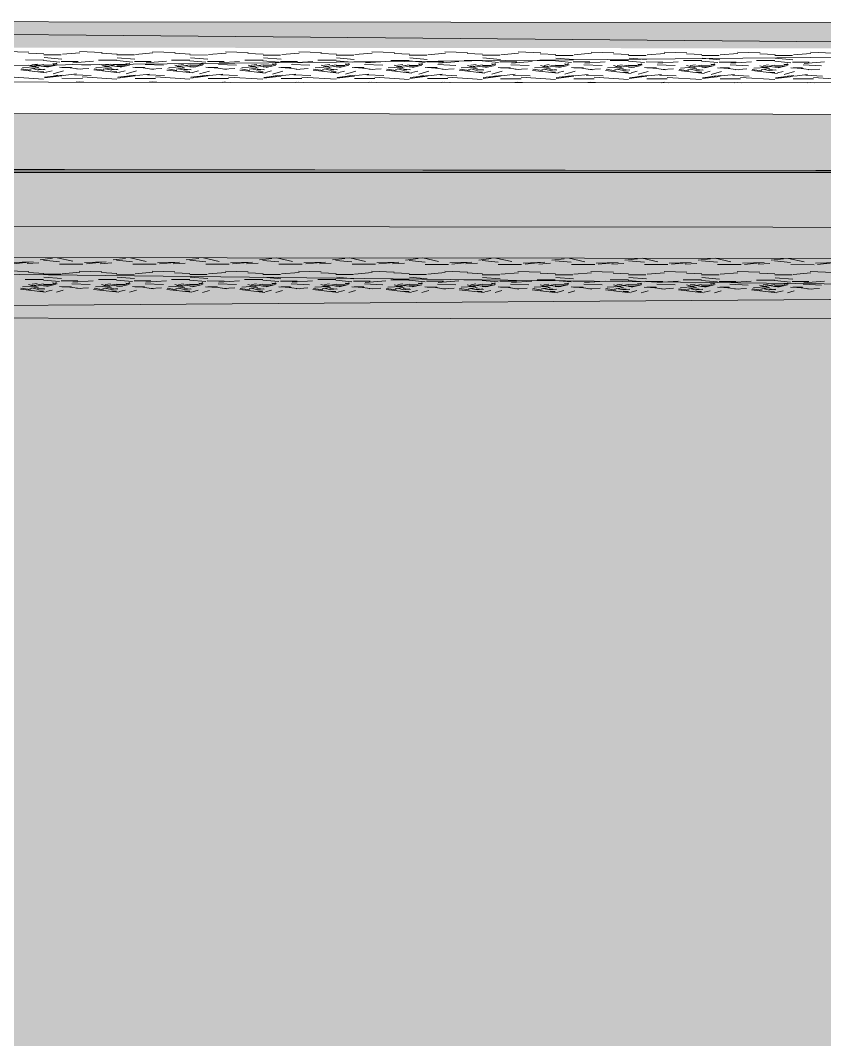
# Model space of a CAD drawing. Header units: inches. Extents: x -957 to 3394, y -3 to 3008.
# Drawn here: x 600.12 to 611.11, y 2172.54 to 2186.47 of the extents above; entities that cross this region are included whole.
import ezdxf

# ---------------------------------------------------------------- set-up
doc = ezdxf.new("R2010")
doc.units = ezdxf.units.IN
doc.header["$MEASUREMENT"] = 0
for name, color, linetype in [('hatches', 7, 'Continuous'), ('PDF_0', 7, 'Continuous'), ('PDF_GROUND', 7, 'Continuous')]:
    doc.layers.add(name, color=color, linetype=linetype)

msp = doc.modelspace()

# ---------------------------------------------------------------- hatches: boundary and pattern name
at = {"layer": 'hatches', "true_color": 0x000000}
h = msp.add_hatch(color=18, dxfattribs=at)
h.dxf.hatch_style = 1
h.paths.add_polyline_path([(423.822, 2184.391), (423.822, 1866.726), (660.591, 1866.726), (660.591, 2184.391)])
h.paths.add_polyline_path([(648.591, 2172.391), (648.591, 1878.726), (435.822, 1878.726), (435.822, 2172.391)], flags=16)
at = {"layer": 'PDF_0', "transparency": 33554559}
for points in [[(622.492, 2186.076), (578.52, 2186.114), (578.521, 2186.447), (578.521, 2186.452), (578.524, 2186.456), (578.527, 2186.46), (578.532, 2186.462), (578.536, 2186.463), (578.729, 2186.463), (578.733, 2186.463), (578.736, 2186.465), (578.739, 2186.468), (622.492, 2186.43)], [(578.517, 2182.44), (578.518, 2182.773), (622.489, 2182.735), (622.488, 2182.381), (578.735, 2182.419), (578.733, 2182.421), (578.729, 2182.423), (578.726, 2182.424), (578.533, 2182.424), (578.528, 2182.425), (578.524, 2182.427), (578.52, 2182.43), (578.518, 2182.435)]]:
    msp.add_hatch(color=256, dxfattribs=at).paths.add_polyline_path(points)

# ---------------------------------------------------------------- linework, layer by layer
at = {"layer": 'PDF_0', "lineweight": 0}
for points in [[(622.491, 2185.604), (578.52, 2185.642), (622.492, 2186.076), (578.521, 2186.468), (622.492, 2186.43)], [(599.931, 2186.042), (600.241, 2186.032)], [(600.93, 2186.041), (601.24, 2186.031)], [(601.929, 2186.04), (602.239, 2186.03)], [(602.928, 2186.039), (603.238, 2186.029)], [(603.927, 2186.039), (604.237, 2186.028)], [(604.926, 2186.038), (605.236, 2186.027)], [(600.193, 2185.927), (600.442, 2185.926)], [(600.235, 2186.019), (600.445, 2186.009)], [(600.661, 2185.898), (600.441, 2185.918)], [(600.442, 2185.996), (600.682, 2185.996)], [(600.449, 2185.959), (600.689, 2185.939)], [(600.682, 2185.906), (600.912, 2185.906)], [(600.697, 2186.004), (600.936, 2186.024)], [(600.842, 2185.89), (601.121, 2185.909)], [(601.191, 2185.926), (601.441, 2185.926)], [(601.234, 2186.018), (601.444, 2186.008)], [(601.66, 2185.897), (601.44, 2185.918)], [(601.441, 2185.996), (601.681, 2185.995)], [(601.448, 2185.958), (601.688, 2185.938)], [(601.681, 2185.906), (601.911, 2185.905)], [(601.696, 2186.003), (601.935, 2186.023)], [(601.841, 2185.889), (602.12, 2185.909)], [(602.19, 2185.925), (602.44, 2185.925)], [(602.233, 2186.018), (602.443, 2186.008)], [(602.659, 2185.897), (602.439, 2185.917)], [(602.44, 2185.995), (602.68, 2185.994)], [(602.447, 2185.957), (602.687, 2185.937)], [(602.68, 2185.905), (602.91, 2185.904)], [(602.695, 2186.002), (602.934, 2186.022)], [(602.839, 2185.888), (603.119, 2185.908)], [(603.189, 2185.924), (603.439, 2185.924)], [(603.232, 2186.017), (603.442, 2186.007)], [(603.658, 2185.896), (603.438, 2185.916)], [(603.439, 2185.994), (603.679, 2185.994)], [(603.446, 2185.956), (603.686, 2185.936)], [(603.679, 2185.904), (603.909, 2185.904)], [(603.694, 2186.001), (603.933, 2186.021)], [(603.838, 2185.887), (604.118, 2185.907)], [(604.188, 2185.923), (604.438, 2185.923)], [(604.231, 2186.016), (604.441, 2186.006)], [(604.657, 2185.895), (604.437, 2185.915)], [(604.438, 2185.993), (604.678, 2185.993)], [(604.445, 2185.956), (604.685, 2185.935)], [(604.678, 2185.903), (604.908, 2185.903)], [(604.693, 2186), (604.932, 2186.02)], [(604.837, 2185.886), (605.117, 2185.906)], [(605.187, 2185.922), (605.437, 2185.922)], [(605.23, 2186.015), (605.44, 2186.005)], [(605.656, 2185.894), (605.436, 2185.914)], [(605.437, 2185.992), (605.677, 2185.992)], [(605.444, 2185.955), (605.684, 2185.935)], [(605.677, 2185.902), (605.907, 2185.902)], [(605.691, 2185.999), (605.931, 2186.019)], [(605.836, 2185.885), (606.116, 2185.905)], [(605.925, 2186.037), (606.235, 2186.027)], [(606.186, 2185.922), (606.436, 2185.921)], [(606.229, 2186.014), (606.439, 2186.004)], [(606.655, 2185.893), (606.435, 2185.913)], [(606.436, 2185.991), (606.676, 2185.991)], [(606.443, 2185.954), (606.683, 2185.934)], [(606.676, 2185.901), (606.906, 2185.901)], [(606.69, 2185.999), (606.93, 2186.018)], [(606.835, 2185.884), (607.115, 2185.904)], [(606.924, 2186.036), (607.234, 2186.026)], [(607.185, 2185.921), (607.435, 2185.92)], [(607.228, 2186.013), (607.438, 2186.003)], [(607.654, 2185.892), (607.434, 2185.913)], [(607.435, 2185.99), (607.675, 2185.99)], [(607.442, 2185.953), (607.682, 2185.933)], [(607.675, 2185.9), (607.905, 2185.9)], [(607.689, 2185.998), (607.929, 2186.018)], [(607.834, 2185.884), (608.114, 2185.903)], [(607.923, 2186.035), (608.233, 2186.025)], [(608.184, 2185.92), (608.434, 2185.92)], [(608.227, 2186.012), (608.437, 2186.002)], [(608.653, 2185.891), (608.433, 2185.912)], [(608.434, 2185.99), (608.674, 2185.989)], [(608.441, 2185.952), (608.68, 2185.932)], [(608.674, 2185.9), (608.904, 2185.899)], [(608.688, 2185.997), (608.928, 2186.017)], [(608.833, 2185.883), (609.113, 2185.903)], [(608.922, 2186.034), (609.232, 2186.024)], [(609.183, 2185.919), (609.433, 2185.919)], [(609.226, 2186.012), (609.436, 2186.002)], [(609.652, 2185.891), (609.432, 2185.911)], [(609.433, 2185.989), (609.673, 2185.988)], [(609.44, 2185.951), (609.679, 2185.931)], [(609.673, 2185.899), (609.903, 2185.898)], [(609.687, 2185.996), (609.927, 2186.016)], [(609.832, 2185.882), (610.112, 2185.902)], [(609.921, 2186.033), (610.231, 2186.023)], [(610.182, 2185.918), (610.432, 2185.918)], [(610.225, 2186.011), (610.435, 2186.001)], [(610.651, 2185.89), (610.431, 2185.91)], [(610.432, 2185.988), (610.672, 2185.988)], [(610.439, 2185.95), (610.678, 2185.93)], [(610.686, 2185.995), (610.926, 2186.015)], [(610.831, 2185.881), (611.111, 2185.901)], [(610.92, 2186.033), (611.23, 2186.022)], [(600.128, 2185.791), (600.477, 2185.75)], [(600.134, 2185.807), (600.264, 2185.787)], [(600.154, 2185.824), (600.334, 2185.834)], [(600.237, 2185.858), (600.356, 2185.828)], [(600.254, 2185.802), (600.374, 2185.822)], [(600.264, 2185.834), (600.444, 2185.864)], [(600.283, 2185.809), (600.373, 2185.789)], [(600.286, 2185.859), (600.356, 2185.869)], [(600.361, 2185.804), (600.461, 2185.794)], [(600.368, 2185.849), (600.448, 2185.839)], [(600.372, 2185.791), (600.452, 2185.801)], [(600.372, 2185.767), (600.442, 2185.767)], [(600.442, 2185.857), (600.562, 2185.857)], [(600.442, 2185.837), (600.522, 2185.836)], [(600.558, 2185.78), (600.478, 2185.76)], [(600.616, 2185.858), (600.486, 2185.829)], [(600.567, 2185.878), (600.627, 2185.868)], [(600.621, 2185.883), (600.571, 2185.863)], [(600.571, 2185.738), (600.711, 2185.778)], [(600.66, 2185.829), (600.83, 2185.819)], [(600.692, 2185.826), (600.822, 2185.826)], [(600.802, 2185.82), (600.942, 2185.8)], [(600.831, 2185.867), (601.08, 2185.857)], [(600.897, 2185.802), (601.057, 2185.811)], [(601.127, 2185.79), (601.476, 2185.75)], [(601.133, 2185.806), (601.263, 2185.786)], [(601.153, 2185.824), (601.333, 2185.833)], [(601.236, 2185.857), (601.355, 2185.827)], [(601.253, 2185.801), (601.373, 2185.821)], [(601.263, 2185.833), (601.443, 2185.863)], [(601.282, 2185.808), (601.372, 2185.788)], [(601.285, 2185.858), (601.355, 2185.868)], [(601.36, 2185.804), (601.46, 2185.793)], [(601.367, 2185.848), (601.447, 2185.838)], [(601.371, 2185.79), (601.451, 2185.8)], [(601.371, 2185.766), (601.441, 2185.766)], [(601.441, 2185.856), (601.561, 2185.856)], [(601.441, 2185.836), (601.521, 2185.836)], [(601.557, 2185.779), (601.477, 2185.759)], [(601.615, 2185.858), (601.485, 2185.828)], [(601.566, 2185.877), (601.626, 2185.867)], [(601.62, 2185.882), (601.57, 2185.862)], [(601.57, 2185.737), (601.71, 2185.777)], [(601.659, 2185.828), (601.829, 2185.818)], [(601.691, 2185.825), (601.821, 2185.825)], [(601.801, 2185.819), (601.941, 2185.799)], [(601.83, 2185.866), (602.079, 2185.856)], [(601.896, 2185.801), (602.056, 2185.81)], [(602.125, 2185.789), (602.475, 2185.749)], [(602.132, 2185.805), (602.262, 2185.785)], [(602.152, 2185.823), (602.332, 2185.833)], [(602.235, 2185.856), (602.354, 2185.826)], [(602.252, 2185.8), (602.372, 2185.82)], [(602.262, 2185.832), (602.442, 2185.862)], [(602.281, 2185.807), (602.371, 2185.787)], [(602.284, 2185.857), (602.354, 2185.867)], [(602.359, 2185.803), (602.459, 2185.793)], [(602.366, 2185.847), (602.446, 2185.837)], [(602.37, 2185.789), (602.45, 2185.799)], [(602.37, 2185.765), (602.44, 2185.765)], [(602.44, 2185.855), (602.56, 2185.855)], [(602.44, 2185.835), (602.52, 2185.835)], [(602.556, 2185.778), (602.476, 2185.758)], [(602.614, 2185.857), (602.484, 2185.827)], [(602.565, 2185.876), (602.625, 2185.866)], [(602.619, 2185.881), (602.569, 2185.861)], [(602.569, 2185.736), (602.709, 2185.776)], [(602.658, 2185.827), (602.828, 2185.817)], [(602.69, 2185.825), (602.82, 2185.824)], [(602.8, 2185.818), (602.94, 2185.798)], [(602.829, 2185.866), (603.078, 2185.855)], [(602.895, 2185.8), (603.055, 2185.81)], [(603.124, 2185.788), (603.474, 2185.748)], [(603.131, 2185.804), (603.261, 2185.784)], [(603.151, 2185.822), (603.331, 2185.832)], [(603.234, 2185.855), (603.353, 2185.825)], [(603.251, 2185.8), (603.371, 2185.82)], [(603.261, 2185.831), (603.44, 2185.861)], [(603.28, 2185.806), (603.37, 2185.786)], [(603.283, 2185.856), (603.353, 2185.866)], [(603.358, 2185.802), (603.458, 2185.792)], [(603.365, 2185.846), (603.445, 2185.836)], [(603.369, 2185.788), (603.449, 2185.798)], [(603.369, 2185.764), (603.439, 2185.764)], [(603.439, 2185.854), (603.559, 2185.854)], [(603.439, 2185.834), (603.519, 2185.834)], [(603.555, 2185.777), (603.475, 2185.757)], [(603.613, 2185.856), (603.483, 2185.826)], [(603.564, 2185.875), (603.624, 2185.865)], [(603.618, 2185.881), (603.568, 2185.861)], [(603.568, 2185.735), (603.708, 2185.775)], [(603.657, 2185.826), (603.827, 2185.816)], [(603.689, 2185.824), (603.819, 2185.824)], [(603.799, 2185.817), (603.939, 2185.797)], [(603.828, 2185.865), (604.077, 2185.854)], [(603.894, 2185.799), (604.054, 2185.809)], [(604.123, 2185.787), (604.473, 2185.747)], [(604.13, 2185.803), (604.26, 2185.783)], [(604.15, 2185.821), (604.33, 2185.831)], [(604.233, 2185.854), (604.352, 2185.824)], [(604.25, 2185.799), (604.37, 2185.819)], [(604.26, 2185.83), (604.439, 2185.86)], [(604.279, 2185.806), (604.369, 2185.785)], [(604.282, 2185.855), (604.352, 2185.865)], [(604.357, 2185.801), (604.457, 2185.791)], [(604.364, 2185.846), (604.444, 2185.835)], [(604.368, 2185.787), (604.448, 2185.797)], [(604.368, 2185.763), (604.438, 2185.763)], [(604.438, 2185.853), (604.558, 2185.853)], [(604.438, 2185.833), (604.518, 2185.833)], [(604.554, 2185.776), (604.474, 2185.756)], [(604.612, 2185.855), (604.482, 2185.825)], [(604.563, 2185.875), (604.623, 2185.865)], [(604.617, 2185.88), (604.567, 2185.86)], [(604.567, 2185.734), (604.707, 2185.774)], [(604.656, 2185.825), (604.826, 2185.815)], [(604.688, 2185.823), (604.818, 2185.823)], [(604.798, 2185.816), (604.938, 2185.796)], [(604.827, 2185.864), (605.076, 2185.854)], [(604.893, 2185.798), (605.053, 2185.808)], [(605.122, 2185.787), (605.472, 2185.746)], [(605.129, 2185.803), (605.259, 2185.782)], [(605.149, 2185.82), (605.329, 2185.83)], [(605.232, 2185.854), (605.351, 2185.824)], [(605.249, 2185.798), (605.369, 2185.818)], [(605.259, 2185.83), (605.438, 2185.859)], [(605.278, 2185.805), (605.368, 2185.785)], [(605.281, 2185.854), (605.351, 2185.864)], [(605.356, 2185.8), (605.456, 2185.79)], [(605.363, 2185.845), (605.443, 2185.835)], [(605.367, 2185.786), (605.447, 2185.796)], [(605.367, 2185.762), (605.437, 2185.762)], [(605.437, 2185.852), (605.557, 2185.852)], [(605.437, 2185.832), (605.517, 2185.832)], [(605.553, 2185.775), (605.473, 2185.756)], [(605.611, 2185.854), (605.481, 2185.824)], [(605.562, 2185.874), (605.622, 2185.864)], [(605.616, 2185.879), (605.566, 2185.859)], [(605.566, 2185.734), (605.706, 2185.773)], [(605.655, 2185.825), (605.825, 2185.815)], [(605.687, 2185.822), (605.817, 2185.822)], [(605.797, 2185.816), (605.937, 2185.795)], [(605.826, 2185.863), (606.075, 2185.853)], [(605.892, 2185.797), (606.052, 2185.807)], [(606.121, 2185.786), (606.471, 2185.745)], [(606.128, 2185.802), (606.258, 2185.782)], [(606.148, 2185.819), (606.328, 2185.829)], [(606.231, 2185.853), (606.35, 2185.823)], [(606.248, 2185.797), (606.368, 2185.817)], [(606.258, 2185.829), (606.438, 2185.859)], [(606.277, 2185.804), (606.367, 2185.784)], [(606.28, 2185.854), (606.35, 2185.864)], [(606.355, 2185.799), (606.455, 2185.789)], [(606.362, 2185.844), (606.442, 2185.834)], [(606.366, 2185.786), (606.446, 2185.795)], [(606.366, 2185.762), (606.436, 2185.762)], [(606.436, 2185.852), (606.556, 2185.851)], [(606.436, 2185.831), (606.516, 2185.831)], [(606.552, 2185.774), (606.472, 2185.755)], [(606.61, 2185.853), (606.48, 2185.824)], [(606.561, 2185.873), (606.621, 2185.863)], [(606.615, 2185.878), (606.565, 2185.858)], [(606.565, 2185.733), (606.705, 2185.772)], [(606.654, 2185.824), (606.824, 2185.814)], [(606.686, 2185.821), (606.816, 2185.821)], [(606.796, 2185.815), (606.936, 2185.795)], [(606.825, 2185.862), (607.074, 2185.852)], [(606.891, 2185.796), (607.051, 2185.806)], [(607.121, 2185.785), (607.47, 2185.745)], [(607.127, 2185.801), (607.257, 2185.781)], [(607.147, 2185.819), (607.327, 2185.828)], [(607.23, 2185.852), (607.349, 2185.822)], [(607.247, 2185.796), (607.367, 2185.816)], [(607.257, 2185.828), (607.437, 2185.858)], [(607.276, 2185.803), (607.366, 2185.783)], [(607.279, 2185.853), (607.349, 2185.863)], [(607.354, 2185.798), (607.454, 2185.788)], [(607.361, 2185.843), (607.441, 2185.833)], [(607.365, 2185.785), (607.445, 2185.795)], [(607.365, 2185.761), (607.435, 2185.761)], [(607.435, 2185.851), (607.555, 2185.851)], [(607.435, 2185.831), (607.515, 2185.831)], [(607.551, 2185.774), (607.471, 2185.754)], [(607.609, 2185.853), (607.479, 2185.823)], [(607.56, 2185.872), (607.62, 2185.862)], [(607.614, 2185.877), (607.564, 2185.857)], [(607.564, 2185.732), (607.704, 2185.772)], [(607.653, 2185.823), (607.823, 2185.813)], [(607.685, 2185.82), (607.815, 2185.82)], [(607.795, 2185.814), (607.935, 2185.794)], [(607.824, 2185.861), (608.073, 2185.851)], [(607.89, 2185.796), (608.05, 2185.805)], [(608.12, 2185.784), (608.469, 2185.744)], [(608.126, 2185.8), (608.256, 2185.78)], [(608.146, 2185.818), (608.326, 2185.827)], [(608.228, 2185.851), (608.348, 2185.821)], [(608.246, 2185.795), (608.366, 2185.815)], [(608.256, 2185.827), (608.436, 2185.857)], [(608.275, 2185.802), (608.365, 2185.782)], [(608.278, 2185.852), (608.348, 2185.862)], [(608.353, 2185.798), (608.453, 2185.787)], [(608.36, 2185.842), (608.44, 2185.832)], [(608.364, 2185.784), (608.444, 2185.794)], [(608.364, 2185.76), (608.434, 2185.76)], [(608.434, 2185.85), (608.554, 2185.85)], [(608.434, 2185.83), (608.514, 2185.83)], [(608.55, 2185.773), (608.47, 2185.753)], [(608.608, 2185.852), (608.478, 2185.822)], [(608.559, 2185.871), (608.619, 2185.861)], [(608.613, 2185.876), (608.563, 2185.856)], [(608.563, 2185.731), (608.703, 2185.771)], [(608.652, 2185.822), (608.822, 2185.812)], [(608.684, 2185.819), (608.814, 2185.819)], [(608.794, 2185.813), (608.934, 2185.793)], [(608.823, 2185.86), (609.072, 2185.85)], [(608.889, 2185.795), (609.049, 2185.805)], [(609.119, 2185.783), (609.468, 2185.743)], [(609.125, 2185.799), (609.255, 2185.779)], [(609.145, 2185.817), (609.325, 2185.827)], [(609.227, 2185.85), (609.347, 2185.82)], [(609.245, 2185.795), (609.365, 2185.814)], [(609.255, 2185.826), (609.435, 2185.856)], [(609.274, 2185.801), (609.364, 2185.781)], [(609.277, 2185.851), (609.347, 2185.861)], [(609.352, 2185.797), (609.452, 2185.787)], [(609.359, 2185.841), (609.439, 2185.831)], [(609.363, 2185.783), (609.443, 2185.793)], [(609.433, 2185.849), (609.553, 2185.849)], [(609.433, 2185.829), (609.513, 2185.829)], [(609.549, 2185.772), (609.469, 2185.752)], [(609.607, 2185.851), (609.477, 2185.821)], [(609.558, 2185.87), (609.618, 2185.86)], [(609.612, 2185.875), (609.562, 2185.855)], [(609.562, 2185.73), (609.702, 2185.77)], [(609.651, 2185.821), (609.821, 2185.811)], [(609.683, 2185.819), (609.813, 2185.819)], [(609.793, 2185.812), (609.933, 2185.792)], [(609.822, 2185.86), (610.071, 2185.849)], [(609.888, 2185.794), (610.048, 2185.804)], [(610.117, 2185.782), (610.467, 2185.742)], [(610.124, 2185.798), (610.254, 2185.778)], [(610.144, 2185.816), (610.324, 2185.826)], [(610.226, 2185.849), (610.346, 2185.819)], [(610.244, 2185.794), (610.364, 2185.814)], [(610.254, 2185.825), (610.434, 2185.855)], [(610.273, 2185.8), (610.363, 2185.78)], [(610.276, 2185.85), (610.346, 2185.86)], [(610.351, 2185.796), (610.451, 2185.786)], [(610.358, 2185.84), (610.438, 2185.83)], [(610.362, 2185.782), (610.442, 2185.792)], [(610.432, 2185.848), (610.552, 2185.848)], [(610.432, 2185.828), (610.512, 2185.828)], [(610.548, 2185.771), (610.468, 2185.751)], [(610.606, 2185.85), (610.476, 2185.82)], [(610.557, 2185.869), (610.617, 2185.859)], [(610.611, 2185.875), (610.561, 2185.855)], [(610.561, 2185.729), (610.701, 2185.769)], [(610.65, 2185.82), (610.82, 2185.81)], [(610.672, 2185.898), (610.902, 2185.898)], [(610.682, 2185.818), (610.812, 2185.818)], [(610.792, 2185.811), (610.932, 2185.791)], [(610.821, 2185.859), (611.07, 2185.848)], [(610.887, 2185.793), (611.047, 2185.803)], [(599.972, 2185.697), (600.441, 2185.667)], [(600.452, 2185.681), (600.692, 2185.711)], [(600.454, 2185.692), (600.703, 2185.721)], [(600.527, 2185.698), (600.637, 2185.718)], [(600.692, 2185.677), (600.972, 2185.676)], [(600.71, 2185.716), (600.89, 2185.736)], [(600.863, 2185.726), (601.093, 2185.716)], [(600.885, 2185.623), (600.926, 2185.628)], [(600.894, 2185.627), (600.991, 2185.623)], [(600.97, 2185.696), (601.44, 2185.666)], [(601.451, 2185.68), (601.691, 2185.71)], [(601.453, 2185.691), (601.702, 2185.72)], [(601.526, 2185.697), (601.636, 2185.717)], [(601.691, 2185.676), (601.971, 2185.675)], [(601.709, 2185.715), (601.889, 2185.735)], [(601.862, 2185.725), (602.092, 2185.715)], [(601.884, 2185.622), (601.925, 2185.628)], [(601.893, 2185.626), (601.99, 2185.622)], [(601.969, 2185.695), (602.439, 2185.665)], [(602.45, 2185.679), (602.69, 2185.709)], [(602.452, 2185.69), (602.701, 2185.72)], [(602.525, 2185.696), (602.635, 2185.716)], [(602.69, 2185.675), (602.969, 2185.675)], [(602.708, 2185.715), (602.888, 2185.734)], [(602.861, 2185.725), (603.091, 2185.714)], [(602.883, 2185.621), (602.924, 2185.627)], [(602.892, 2185.625), (602.989, 2185.621)], [(602.968, 2185.694), (603.438, 2185.664)], [(603.449, 2185.678), (603.689, 2185.708)], [(603.451, 2185.689), (603.7, 2185.719)], [(603.524, 2185.695), (603.634, 2185.715)], [(603.689, 2185.674), (603.968, 2185.674)], [(603.707, 2185.714), (603.887, 2185.734)], [(603.86, 2185.724), (604.09, 2185.714)], [(603.882, 2185.62), (603.923, 2185.626)], [(603.891, 2185.624), (603.988, 2185.62)], [(603.967, 2185.694), (604.437, 2185.663)], [(604.448, 2185.677), (604.688, 2185.707)], [(604.45, 2185.688), (604.699, 2185.718)], [(604.523, 2185.694), (604.633, 2185.714)], [(604.688, 2185.673), (604.967, 2185.673)], [(604.706, 2185.713), (604.886, 2185.733)], [(604.859, 2185.723), (605.089, 2185.713)], [(604.881, 2185.619), (604.922, 2185.625)], [(604.89, 2185.623), (604.987, 2185.619)], [(604.966, 2185.693), (605.436, 2185.662)], [(605.447, 2185.676), (605.687, 2185.706)], [(605.449, 2185.687), (605.698, 2185.717)], [(605.522, 2185.694), (605.632, 2185.713)], [(605.687, 2185.672), (605.966, 2185.672)], [(605.705, 2185.712), (605.885, 2185.732)], [(605.858, 2185.722), (606.088, 2185.712)], [(605.88, 2185.618), (605.921, 2185.624)], [(605.889, 2185.622), (605.986, 2185.618)], [(605.965, 2185.692), (606.435, 2185.661)], [(606.446, 2185.676), (606.686, 2185.705)], [(606.448, 2185.687), (606.697, 2185.716)], [(606.521, 2185.693), (606.631, 2185.712)], [(606.686, 2185.671), (606.965, 2185.671)], [(606.704, 2185.711), (606.884, 2185.731)], [(606.857, 2185.721), (607.087, 2185.711)], [(606.879, 2185.618), (606.92, 2185.623)], [(606.888, 2185.621), (606.985, 2185.618)], [(606.964, 2185.691), (607.434, 2185.661)], [(607.445, 2185.675), (607.685, 2185.705)], [(607.446, 2185.686), (607.696, 2185.715)], [(607.52, 2185.692), (607.63, 2185.712)], [(607.685, 2185.671), (607.964, 2185.67)], [(607.703, 2185.71), (607.883, 2185.73)], [(607.856, 2185.72), (608.086, 2185.71)], [(607.878, 2185.617), (607.919, 2185.622)], [(607.887, 2185.621), (607.984, 2185.617)], [(607.963, 2185.69), (608.433, 2185.66)], [(608.444, 2185.674), (608.684, 2185.704)], [(608.445, 2185.685), (608.695, 2185.714)], [(608.519, 2185.691), (608.629, 2185.711)], [(608.684, 2185.67), (608.963, 2185.669)], [(608.702, 2185.709), (608.882, 2185.729)], [(608.855, 2185.719), (609.085, 2185.709)], [(608.877, 2185.616), (608.918, 2185.622)], [(608.962, 2185.689), (609.432, 2185.659)], [(609.363, 2185.759), (609.433, 2185.759)], [(609.443, 2185.673), (609.683, 2185.703)], [(609.444, 2185.684), (609.694, 2185.714)], [(609.518, 2185.69), (609.628, 2185.71)], [(609.683, 2185.669), (609.962, 2185.669)], [(609.701, 2185.709), (609.881, 2185.728)], [(609.854, 2185.719), (610.083, 2185.708)], [(609.876, 2185.615), (609.917, 2185.621)], [(609.961, 2185.688), (610.431, 2185.658)], [(610.362, 2185.758), (610.432, 2185.758)], [(610.442, 2185.672), (610.682, 2185.702)], [(610.443, 2185.683), (610.693, 2185.713)], [(610.517, 2185.689), (610.627, 2185.709)], [(610.682, 2185.668), (610.961, 2185.668)], [(610.7, 2185.708), (610.88, 2185.728)], [(610.853, 2185.718), (611.082, 2185.708)], [(610.96, 2185.688), (611.43, 2185.657)], [(608.886, 2185.62), (608.983, 2185.616)], [(609.885, 2185.619), (609.982, 2185.615)], [(610.875, 2185.614), (610.916, 2185.62)], [(610.884, 2185.618), (610.981, 2185.614)], [(397.222, 2184.599), (661.252, 2184.373)], [(617.834, 2184.41), (583.616, 2184.452)], [(622.489, 2183.207), (578.518, 2183.245), (622.489, 2182.735), (578.517, 2182.419), (622.488, 2182.381)], [(599.999, 2183.159), (600.298, 2183.169)], [(600.027, 2183.144), (600.237, 2183.164)], [(600.215, 2183.145), (600.375, 2183.155)], [(600.392, 2183.198), (600.562, 2183.218)], [(600.439, 2183.191), (600.658, 2183.171)], [(600.627, 2183.226), (600.842, 2183.177)], [(600.66, 2183.139), (600.979, 2183.139)], [(600.998, 2183.158), (601.297, 2183.168)], [(601.026, 2183.143), (601.236, 2183.163)], [(601.214, 2183.144), (601.374, 2183.154)], [(601.391, 2183.198), (601.561, 2183.217)], [(601.438, 2183.19), (601.657, 2183.17)], [(601.626, 2183.225), (601.841, 2183.176)], [(601.659, 2183.138), (601.978, 2183.138)], [(601.997, 2183.157), (602.296, 2183.167)], [(602.025, 2183.142), (602.235, 2183.162)], [(602.213, 2183.143), (602.373, 2183.153)], [(602.39, 2183.197), (602.56, 2183.216)], [(602.437, 2183.19), (602.656, 2183.169)], [(602.625, 2183.224), (602.84, 2183.175)], [(602.658, 2183.138), (602.977, 2183.137)], [(602.996, 2183.156), (603.295, 2183.166)], [(603.024, 2183.141), (603.234, 2183.161)], [(603.212, 2183.142), (603.372, 2183.152)], [(603.389, 2183.196), (603.559, 2183.216)], [(603.436, 2183.189), (603.655, 2183.168)], [(603.624, 2183.223), (603.84, 2183.174)], [(603.657, 2183.137), (603.976, 2183.136)], [(603.995, 2183.156), (604.294, 2183.165)], [(604.023, 2183.141), (604.233, 2183.161)], [(604.211, 2183.141), (604.371, 2183.151)], [(604.388, 2183.195), (604.558, 2183.215)], [(604.435, 2183.188), (604.654, 2183.168)], [(604.623, 2183.223), (604.839, 2183.174)], [(604.656, 2183.136), (604.975, 2183.136)], [(604.994, 2183.155), (605.293, 2183.164)], [(605.022, 2183.14), (605.231, 2183.16)], [(605.21, 2183.141), (605.37, 2183.15)], [(605.387, 2183.194), (605.557, 2183.214)], [(605.434, 2183.187), (605.653, 2183.167)], [(605.622, 2183.222), (605.838, 2183.173)], [(605.655, 2183.135), (605.974, 2183.135)], [(605.993, 2183.154), (606.292, 2183.164)], [(606.021, 2183.139), (606.23, 2183.159)], [(606.209, 2183.14), (606.369, 2183.15)], [(606.386, 2183.193), (606.556, 2183.213)], [(606.433, 2183.186), (606.652, 2183.166)], [(606.621, 2183.221), (606.837, 2183.172)], [(606.654, 2183.134), (606.973, 2183.134)], [(606.992, 2183.153), (607.291, 2183.163)], [(607.02, 2183.138), (607.229, 2183.158)], [(607.208, 2183.139), (607.368, 2183.149)], [(607.385, 2183.192), (607.555, 2183.212)], [(607.432, 2183.185), (607.651, 2183.165)], [(607.62, 2183.22), (607.835, 2183.171)], [(607.653, 2183.133), (607.972, 2183.133)], [(607.991, 2183.152), (608.29, 2183.162)], [(608.019, 2183.137), (608.228, 2183.157)], [(608.207, 2183.138), (608.367, 2183.148)], [(608.384, 2183.192), (608.554, 2183.211)], [(608.431, 2183.184), (608.65, 2183.164)], [(608.619, 2183.219), (608.834, 2183.17)], [(608.652, 2183.132), (608.971, 2183.132)], [(608.99, 2183.151), (609.289, 2183.161)], [(609.018, 2183.136), (609.227, 2183.156)], [(609.206, 2183.137), (609.366, 2183.147)], [(609.383, 2183.191), (609.553, 2183.21)], [(609.43, 2183.184), (609.649, 2183.163)], [(609.618, 2183.218), (609.833, 2183.169)], [(609.651, 2183.132), (609.97, 2183.131)], [(609.989, 2183.15), (610.288, 2183.16)], [(610.017, 2183.135), (610.226, 2183.155)], [(610.205, 2183.136), (610.365, 2183.146)], [(610.382, 2183.19), (610.552, 2183.21)], [(610.429, 2183.183), (610.648, 2183.162)], [(610.617, 2183.217), (610.832, 2183.168)], [(610.65, 2183.131), (610.969, 2183.13)], [(610.987, 2183.15), (611.287, 2183.159)], [(611.016, 2183.135), (611.225, 2183.155)], [(599.928, 2183.045), (600.238, 2183.035)], [(600.233, 2183.022), (600.443, 2183.012)], [(600.44, 2182.999), (600.679, 2182.999)], [(600.694, 2183.007), (600.934, 2183.027)], [(600.927, 2183.044), (601.237, 2183.034)], [(601.232, 2183.022), (601.442, 2183.011)], [(601.439, 2182.999), (601.678, 2182.998)], [(601.693, 2183.006), (601.933, 2183.026)], [(601.926, 2183.043), (602.236, 2183.033)], [(602.231, 2183.021), (602.441, 2183.011)], [(602.438, 2182.998), (602.677, 2182.998)], [(602.692, 2183.005), (602.932, 2183.025)], [(602.925, 2183.042), (603.235, 2183.032)], [(603.23, 2183.02), (603.44, 2183.01)], [(603.437, 2182.997), (603.676, 2182.997)], [(603.691, 2183.004), (603.931, 2183.024)], [(603.924, 2183.042), (604.234, 2183.031)], [(604.229, 2183.019), (604.439, 2183.009)], [(604.436, 2182.996), (604.675, 2182.996)], [(604.69, 2183.003), (604.93, 2183.023)], [(604.923, 2183.041), (605.233, 2183.03)], [(605.228, 2183.018), (605.438, 2183.008)], [(605.435, 2182.995), (605.674, 2182.995)], [(605.689, 2183.002), (605.929, 2183.022)], [(605.922, 2183.04), (606.232, 2183.03)], [(606.227, 2183.017), (606.437, 2183.007)], [(606.434, 2182.994), (606.673, 2182.994)], [(606.688, 2183.002), (606.928, 2183.021)], [(606.921, 2183.039), (607.231, 2183.029)], [(607.226, 2183.016), (607.436, 2183.006)], [(607.433, 2182.993), (607.672, 2182.993)], [(607.687, 2183.001), (607.927, 2183.021)], [(607.92, 2183.038), (608.23, 2183.028)], [(608.225, 2183.016), (608.435, 2183.005)], [(608.432, 2182.993), (608.671, 2182.992)], [(608.686, 2183), (608.926, 2183.02)], [(608.919, 2183.037), (609.229, 2183.027)], [(609.224, 2183.015), (609.434, 2183.005)], [(609.431, 2182.992), (609.67, 2182.992)], [(609.685, 2182.999), (609.925, 2183.019)], [(609.918, 2183.036), (610.228, 2183.026)], [(610.223, 2183.014), (610.433, 2183.004)], [(610.43, 2182.991), (610.669, 2182.991)], [(610.684, 2182.998), (610.924, 2183.018)], [(610.917, 2183.036), (611.227, 2183.025)], [(600.151, 2182.828), (600.331, 2182.837)], [(600.19, 2182.93), (600.44, 2182.929)], [(600.234, 2182.861), (600.354, 2182.831)], [(600.261, 2182.837), (600.441, 2182.867)], [(600.284, 2182.862), (600.354, 2182.872)], [(600.366, 2182.852), (600.445, 2182.842)], [(600.658, 2182.901), (600.438, 2182.921)], [(600.44, 2182.86), (600.56, 2182.86)], [(600.44, 2182.84), (600.52, 2182.84)], [(600.446, 2182.962), (600.686, 2182.942)], [(600.613, 2182.862), (600.484, 2182.832)], [(600.564, 2182.881), (600.624, 2182.871)], [(600.619, 2182.886), (600.569, 2182.866)], [(600.679, 2182.909), (600.909, 2182.909)], [(600.828, 2182.87), (601.078, 2182.86)], [(600.839, 2182.893), (601.119, 2182.912)], [(601.15, 2182.827), (601.33, 2182.837)], [(601.189, 2182.929), (601.439, 2182.929)], [(601.233, 2182.86), (601.353, 2182.83)], [(601.26, 2182.836), (601.44, 2182.866)], [(601.283, 2182.861), (601.353, 2182.871)], [(601.365, 2182.851), (601.444, 2182.841)], [(601.657, 2182.9), (601.437, 2182.921)], [(601.439, 2182.859), (601.559, 2182.859)], [(601.439, 2182.839), (601.519, 2182.839)], [(601.445, 2182.961), (601.685, 2182.941)], [(601.612, 2182.861), (601.483, 2182.831)], [(601.563, 2182.88), (601.623, 2182.87)], [(601.618, 2182.885), (601.568, 2182.865)], [(601.678, 2182.909), (601.908, 2182.908)], [(601.827, 2182.869), (602.077, 2182.859)], [(601.838, 2182.892), (602.118, 2182.912)], [(602.149, 2182.826), (602.329, 2182.836)], [(602.188, 2182.928), (602.438, 2182.928)], [(602.232, 2182.859), (602.352, 2182.829)], [(602.259, 2182.835), (602.439, 2182.865)], [(602.282, 2182.86), (602.351, 2182.87)], [(602.363, 2182.85), (602.443, 2182.84)], [(602.656, 2182.9), (602.436, 2182.92)], [(602.438, 2182.858), (602.558, 2182.858)], [(602.438, 2182.838), (602.517, 2182.838)], [(602.444, 2182.96), (602.684, 2182.94)], [(602.611, 2182.86), (602.481, 2182.83)], [(602.562, 2182.879), (602.622, 2182.869)], [(602.616, 2182.885), (602.567, 2182.864)], [(602.677, 2182.908), (602.907, 2182.907)], [(602.826, 2182.869), (603.076, 2182.858)], [(602.837, 2182.891), (603.117, 2182.911)], [(603.187, 2182.927), (603.437, 2182.927)], [(603.231, 2182.858), (603.351, 2182.828)], [(603.258, 2182.834), (603.438, 2182.864)], [(603.281, 2182.859), (603.35, 2182.869)], [(603.362, 2182.849), (603.442, 2182.839)], [(603.655, 2182.899), (603.435, 2182.919)], [(603.437, 2182.857), (603.557, 2182.857)], [(603.437, 2182.837), (603.516, 2182.837)], [(603.443, 2182.959), (603.683, 2182.939)], [(603.61, 2182.859), (603.48, 2182.829)], [(603.561, 2182.878), (603.621, 2182.868)], [(603.615, 2182.884), (603.566, 2182.864)], [(603.676, 2182.907), (603.906, 2182.907)], [(603.825, 2182.868), (604.075, 2182.857)], [(603.836, 2182.89), (604.116, 2182.91)], [(604.186, 2182.926), (604.436, 2182.926)], [(604.23, 2182.858), (604.35, 2182.828)], [(604.257, 2182.833), (604.437, 2182.863)], [(604.28, 2182.858), (604.349, 2182.868)], [(604.361, 2182.849), (604.441, 2182.839)], [(604.654, 2182.898), (604.434, 2182.918)], [(604.436, 2182.856), (604.556, 2182.856)], [(604.436, 2182.836), (604.515, 2182.836)], [(604.442, 2182.959), (604.682, 2182.939)], [(604.609, 2182.858), (604.479, 2182.828)], [(604.56, 2182.878), (604.62, 2182.868)], [(604.614, 2182.883), (604.565, 2182.863)], [(604.675, 2182.906), (604.905, 2182.906)], [(604.824, 2182.867), (605.074, 2182.857)], [(604.835, 2182.889), (605.115, 2182.909)], [(605.185, 2182.925), (605.435, 2182.925)], [(605.229, 2182.857), (605.349, 2182.827)], [(605.256, 2182.833), (605.436, 2182.862)], [(605.279, 2182.858), (605.348, 2182.867)], [(605.36, 2182.848), (605.44, 2182.838)], [(605.653, 2182.897), (605.433, 2182.917)], [(605.435, 2182.855), (605.555, 2182.855)], [(605.435, 2182.835), (605.514, 2182.835)], [(605.441, 2182.958), (605.681, 2182.938)], [(605.608, 2182.857), (605.478, 2182.827)], [(605.559, 2182.877), (605.619, 2182.867)], [(605.613, 2182.882), (605.564, 2182.862)], [(605.674, 2182.905), (605.904, 2182.905)], [(605.823, 2182.866), (606.073, 2182.856)], [(605.834, 2182.888), (606.114, 2182.908)], [(606.184, 2182.925), (606.434, 2182.924)], [(606.228, 2182.856), (606.348, 2182.826)], [(606.255, 2182.832), (606.435, 2182.862)], [(606.278, 2182.857), (606.347, 2182.867)], [(606.359, 2182.847), (606.439, 2182.837)], [(606.652, 2182.896), (606.432, 2182.916)], [(606.434, 2182.855), (606.554, 2182.854)], [(606.44, 2182.957), (606.68, 2182.937)], [(606.607, 2182.856), (606.477, 2182.827)], [(606.558, 2182.876), (606.618, 2182.866)], [(606.612, 2182.881), (606.563, 2182.861)], [(606.673, 2182.904), (606.903, 2182.904)], [(606.822, 2182.865), (607.072, 2182.855)], [(606.833, 2182.887), (607.113, 2182.907)], [(607.183, 2182.924), (607.433, 2182.923)], [(607.227, 2182.855), (607.347, 2182.825)], [(607.254, 2182.831), (607.434, 2182.861)], [(607.277, 2182.856), (607.346, 2182.866)], [(607.358, 2182.846), (607.438, 2182.836)], [(607.651, 2182.895), (607.431, 2182.915)], [(607.433, 2182.854), (607.552, 2182.854)], [(607.439, 2182.956), (607.679, 2182.936)], [(607.606, 2182.856), (607.476, 2182.826)], [(607.557, 2182.875), (607.617, 2182.865)], [(607.611, 2182.88), (607.562, 2182.86)], [(607.672, 2182.903), (607.902, 2182.903)], [(607.821, 2182.864), (608.071, 2182.854)], [(607.832, 2182.887), (608.112, 2182.906)], [(608.182, 2182.923), (608.432, 2182.923)], [(608.226, 2182.854), (608.346, 2182.824)], [(608.253, 2182.83), (608.433, 2182.86)], [(608.275, 2182.855), (608.345, 2182.865)], [(608.357, 2182.845), (608.437, 2182.835)], [(608.65, 2182.895), (608.43, 2182.915)], [(608.432, 2182.853), (608.551, 2182.853)], [(608.438, 2182.955), (608.678, 2182.935)], [(608.605, 2182.855), (608.475, 2182.825)], [(608.556, 2182.874), (608.616, 2182.864)], [(608.61, 2182.879), (608.561, 2182.859)], [(608.671, 2182.903), (608.901, 2182.902)], [(608.82, 2182.863), (609.07, 2182.853)], [(608.831, 2182.886), (609.111, 2182.906)], [(609.181, 2182.922), (609.431, 2182.922)], [(609.225, 2182.853), (609.345, 2182.823)], [(609.252, 2182.829), (609.432, 2182.859)], [(609.274, 2182.854), (609.344, 2182.864)], [(609.356, 2182.844), (609.436, 2182.834)], [(609.649, 2182.894), (609.429, 2182.914)], [(609.431, 2182.852), (609.55, 2182.852)], [(609.437, 2182.954), (609.677, 2182.934)], [(609.604, 2182.854), (609.474, 2182.824)], [(609.555, 2182.873), (609.615, 2182.863)], [(609.609, 2182.879), (609.559, 2182.858)], [(609.67, 2182.902), (609.9, 2182.902)], [(609.819, 2182.863), (610.069, 2182.852)], [(609.83, 2182.885), (610.11, 2182.905)], [(610.18, 2182.921), (610.43, 2182.921)], [(610.224, 2182.852), (610.344, 2182.822)], [(610.251, 2182.828), (610.431, 2182.858)], [(610.273, 2182.853), (610.343, 2182.863)], [(610.355, 2182.844), (610.435, 2182.833)], [(610.648, 2182.893), (610.428, 2182.913)], [(610.429, 2182.851), (610.549, 2182.851)], [(610.436, 2182.953), (610.676, 2182.933)], [(610.603, 2182.853), (610.473, 2182.823)], [(610.554, 2182.873), (610.614, 2182.862)], [(610.608, 2182.878), (610.558, 2182.858)], [(610.669, 2182.901), (610.899, 2182.901)], [(610.818, 2182.862), (611.068, 2182.851)], [(610.829, 2182.884), (611.109, 2182.904)], [(600.125, 2182.794), (600.468, 2182.754)], [(600.131, 2182.81), (600.261, 2182.79)], [(600.251, 2182.805), (600.371, 2182.825)], [(600.28, 2182.812), (600.37, 2182.792)], [(600.358, 2182.807), (600.458, 2182.797)], [(600.37, 2182.794), (600.45, 2182.804)], [(600.37, 2182.77), (600.44, 2182.77)], [(600.556, 2182.783), (600.476, 2182.763)], [(600.615, 2182.754), (600.709, 2182.781)], [(600.657, 2182.832), (600.827, 2182.822)], [(600.689, 2182.829), (600.819, 2182.829)], [(600.8, 2182.823), (600.939, 2182.803)], [(600.894, 2182.805), (601.054, 2182.814)], [(601.124, 2182.793), (601.467, 2182.753)], [(601.13, 2182.809), (601.26, 2182.789)], [(601.25, 2182.804), (601.37, 2182.824)], [(601.279, 2182.811), (601.369, 2182.791)], [(601.357, 2182.807), (601.457, 2182.797)], [(601.369, 2182.793), (601.449, 2182.803)], [(601.369, 2182.769), (601.439, 2182.769)], [(601.555, 2182.782), (601.475, 2182.762)], [(601.614, 2182.753), (601.708, 2182.78)], [(601.656, 2182.831), (601.826, 2182.821)], [(601.688, 2182.829), (601.818, 2182.828)], [(601.799, 2182.822), (601.939, 2182.802)], [(601.893, 2182.804), (602.053, 2182.814)], [(602.123, 2182.792), (602.466, 2182.753)], [(602.129, 2182.808), (602.259, 2182.788)], [(602.249, 2182.804), (602.369, 2182.824)], [(602.278, 2182.81), (602.368, 2182.79)], [(602.356, 2182.806), (602.456, 2182.796)], [(602.368, 2182.792), (602.448, 2182.802)], [(602.368, 2182.768), (602.438, 2182.768)], [(602.554, 2182.781), (602.474, 2182.761)], [(602.613, 2182.752), (602.706, 2182.779)], [(602.655, 2182.83), (602.825, 2182.82)], [(602.687, 2182.828), (602.817, 2182.828)], [(602.798, 2182.821), (602.938, 2182.801)], [(602.892, 2182.803), (603.052, 2182.813)], [(603.122, 2182.791), (603.465, 2182.752)], [(603.128, 2182.807), (603.258, 2182.787)], [(603.148, 2182.825), (603.328, 2182.835)], [(603.248, 2182.803), (603.368, 2182.823)], [(603.277, 2182.809), (603.367, 2182.789)], [(603.355, 2182.805), (603.455, 2182.795)], [(603.367, 2182.791), (603.447, 2182.801)], [(603.367, 2182.767), (603.437, 2182.767)], [(603.553, 2182.78), (603.473, 2182.76)], [(603.612, 2182.752), (603.705, 2182.778)], [(603.654, 2182.829), (603.824, 2182.819)], [(603.686, 2182.827), (603.816, 2182.827)], [(603.797, 2182.82), (603.936, 2182.8)], [(603.891, 2182.802), (604.051, 2182.812)], [(604.121, 2182.79), (604.464, 2182.751)], [(604.127, 2182.806), (604.257, 2182.786)], [(604.147, 2182.824), (604.327, 2182.834)], [(604.247, 2182.802), (604.367, 2182.822)], [(604.276, 2182.809), (604.366, 2182.789)], [(604.354, 2182.804), (604.454, 2182.794)], [(604.366, 2182.79), (604.446, 2182.8)], [(604.366, 2182.766), (604.436, 2182.766)], [(604.552, 2182.779), (604.472, 2182.759)], [(604.611, 2182.751), (604.704, 2182.777)], [(604.653, 2182.829), (604.823, 2182.819)], [(604.685, 2182.826), (604.815, 2182.826)], [(604.796, 2182.819), (604.935, 2182.799)], [(604.89, 2182.801), (605.05, 2182.811)], [(605.12, 2182.79), (605.463, 2182.75)], [(605.126, 2182.806), (605.256, 2182.785)], [(605.146, 2182.823), (605.326, 2182.833)], [(605.246, 2182.801), (605.366, 2182.821)], [(605.275, 2182.808), (605.365, 2182.788)], [(605.353, 2182.803), (605.453, 2182.793)], [(605.365, 2182.789), (605.445, 2182.799)], [(605.365, 2182.765), (605.435, 2182.765)], [(605.551, 2182.778), (605.471, 2182.759)], [(605.61, 2182.75), (605.703, 2182.776)], [(605.652, 2182.828), (605.822, 2182.818)], [(605.684, 2182.825), (605.814, 2182.825)], [(605.795, 2182.819), (605.934, 2182.798)], [(605.889, 2182.8), (606.049, 2182.81)], [(606.119, 2182.789), (606.462, 2182.749)], [(606.125, 2182.805), (606.255, 2182.785)], [(606.145, 2182.822), (606.325, 2182.832)], [(606.245, 2182.8), (606.365, 2182.82)], [(606.274, 2182.807), (606.364, 2182.787)], [(606.352, 2182.802), (606.452, 2182.792)], [(606.364, 2182.789), (606.444, 2182.799)], [(606.364, 2182.765), (606.433, 2182.765)], [(606.434, 2182.834), (606.513, 2182.834)], [(606.55, 2182.777), (606.47, 2182.758)], [(606.609, 2182.749), (606.702, 2182.776)], [(606.651, 2182.827), (606.821, 2182.817)], [(606.683, 2182.824), (606.813, 2182.824)], [(606.794, 2182.818), (606.933, 2182.798)], [(606.888, 2182.799), (607.048, 2182.809)], [(607.118, 2182.788), (607.461, 2182.748)], [(607.124, 2182.804), (607.254, 2182.784)], [(607.144, 2182.822), (607.324, 2182.831)], [(607.244, 2182.799), (607.364, 2182.819)], [(607.273, 2182.806), (607.363, 2182.786)], [(607.351, 2182.802), (607.451, 2182.791)], [(607.363, 2182.788), (607.443, 2182.798)], [(607.363, 2182.764), (607.432, 2182.764)], [(607.433, 2182.834), (607.512, 2182.834)], [(607.549, 2182.777), (607.469, 2182.757)], [(607.608, 2182.748), (607.701, 2182.775)], [(607.65, 2182.826), (607.82, 2182.816)], [(607.682, 2182.823), (607.812, 2182.823)], [(607.793, 2182.817), (607.932, 2182.797)], [(607.887, 2182.799), (608.047, 2182.808)], [(608.117, 2182.787), (608.46, 2182.747)], [(608.123, 2182.803), (608.253, 2182.783)], [(608.143, 2182.821), (608.323, 2182.831)], [(608.243, 2182.798), (608.363, 2182.818)], [(608.272, 2182.805), (608.362, 2182.785)], [(608.35, 2182.801), (608.45, 2182.791)], [(608.362, 2182.787), (608.442, 2182.797)], [(608.362, 2182.763), (608.431, 2182.763)], [(608.432, 2182.833), (608.511, 2182.833)], [(608.548, 2182.776), (608.468, 2182.756)], [(608.607, 2182.747), (608.7, 2182.774)], [(608.649, 2182.825), (608.819, 2182.815)], [(608.681, 2182.823), (608.811, 2182.822)], [(608.792, 2182.816), (608.931, 2182.796)], [(608.886, 2182.798), (609.046, 2182.808)], [(609.116, 2182.786), (609.459, 2182.747)], [(609.122, 2182.802), (609.252, 2182.782)], [(609.142, 2182.82), (609.322, 2182.83)], [(609.242, 2182.798), (609.362, 2182.818)], [(609.271, 2182.804), (609.361, 2182.784)], [(609.349, 2182.8), (609.449, 2182.79)], [(609.361, 2182.786), (609.441, 2182.796)], [(609.361, 2182.762), (609.43, 2182.762)], [(609.431, 2182.832), (609.51, 2182.832)], [(609.547, 2182.775), (609.467, 2182.755)], [(609.606, 2182.746), (609.699, 2182.773)], [(609.648, 2182.824), (609.818, 2182.814)], [(609.68, 2182.822), (609.81, 2182.822)], [(609.791, 2182.815), (609.93, 2182.795)], [(609.885, 2182.797), (610.045, 2182.807)], [(610.115, 2182.785), (610.458, 2182.746)], [(610.121, 2182.801), (610.251, 2182.781)], [(610.141, 2182.819), (610.321, 2182.829)], [(610.241, 2182.797), (610.361, 2182.817)], [(610.27, 2182.803), (610.36, 2182.783)], [(610.348, 2182.799), (610.448, 2182.789)], [(610.36, 2182.785), (610.44, 2182.795)], [(610.36, 2182.761), (610.429, 2182.761)], [(610.429, 2182.831), (610.509, 2182.831)], [(610.546, 2182.774), (610.466, 2182.754)], [(610.605, 2182.746), (610.698, 2182.772)], [(610.647, 2182.823), (610.817, 2182.813)], [(610.679, 2182.821), (610.809, 2182.821)], [(610.79, 2182.814), (610.929, 2182.794)], [(610.884, 2182.796), (611.044, 2182.806)]]:
    msp.add_lwpolyline(points, dxfattribs=at)
msp.add_lwpolyline([(620.881, 2183.636), (620.882, 2185.178), (578.972, 2185.214), (578.971, 2183.672)], close=True, dxfattribs=at)
at = {"layer": 'PDF_0', "lineweight": 0, "transparency": 33554559}
msp.add_solid([(620.882, 2185.178), (578.972, 2185.214), (620.881, 2183.636), (578.971, 2183.672)], dxfattribs=at)
at = {"layer": 'PDF_GROUND', "color": 18, "true_color": 0x000000}
msp.add_lwpolyline([(660.591, 2184.391), (423.822, 2184.391), (423.822, 1866.726), (660.591, 1866.726)], close=True, dxfattribs=at)

doc.saveas('drawing.dxf')
